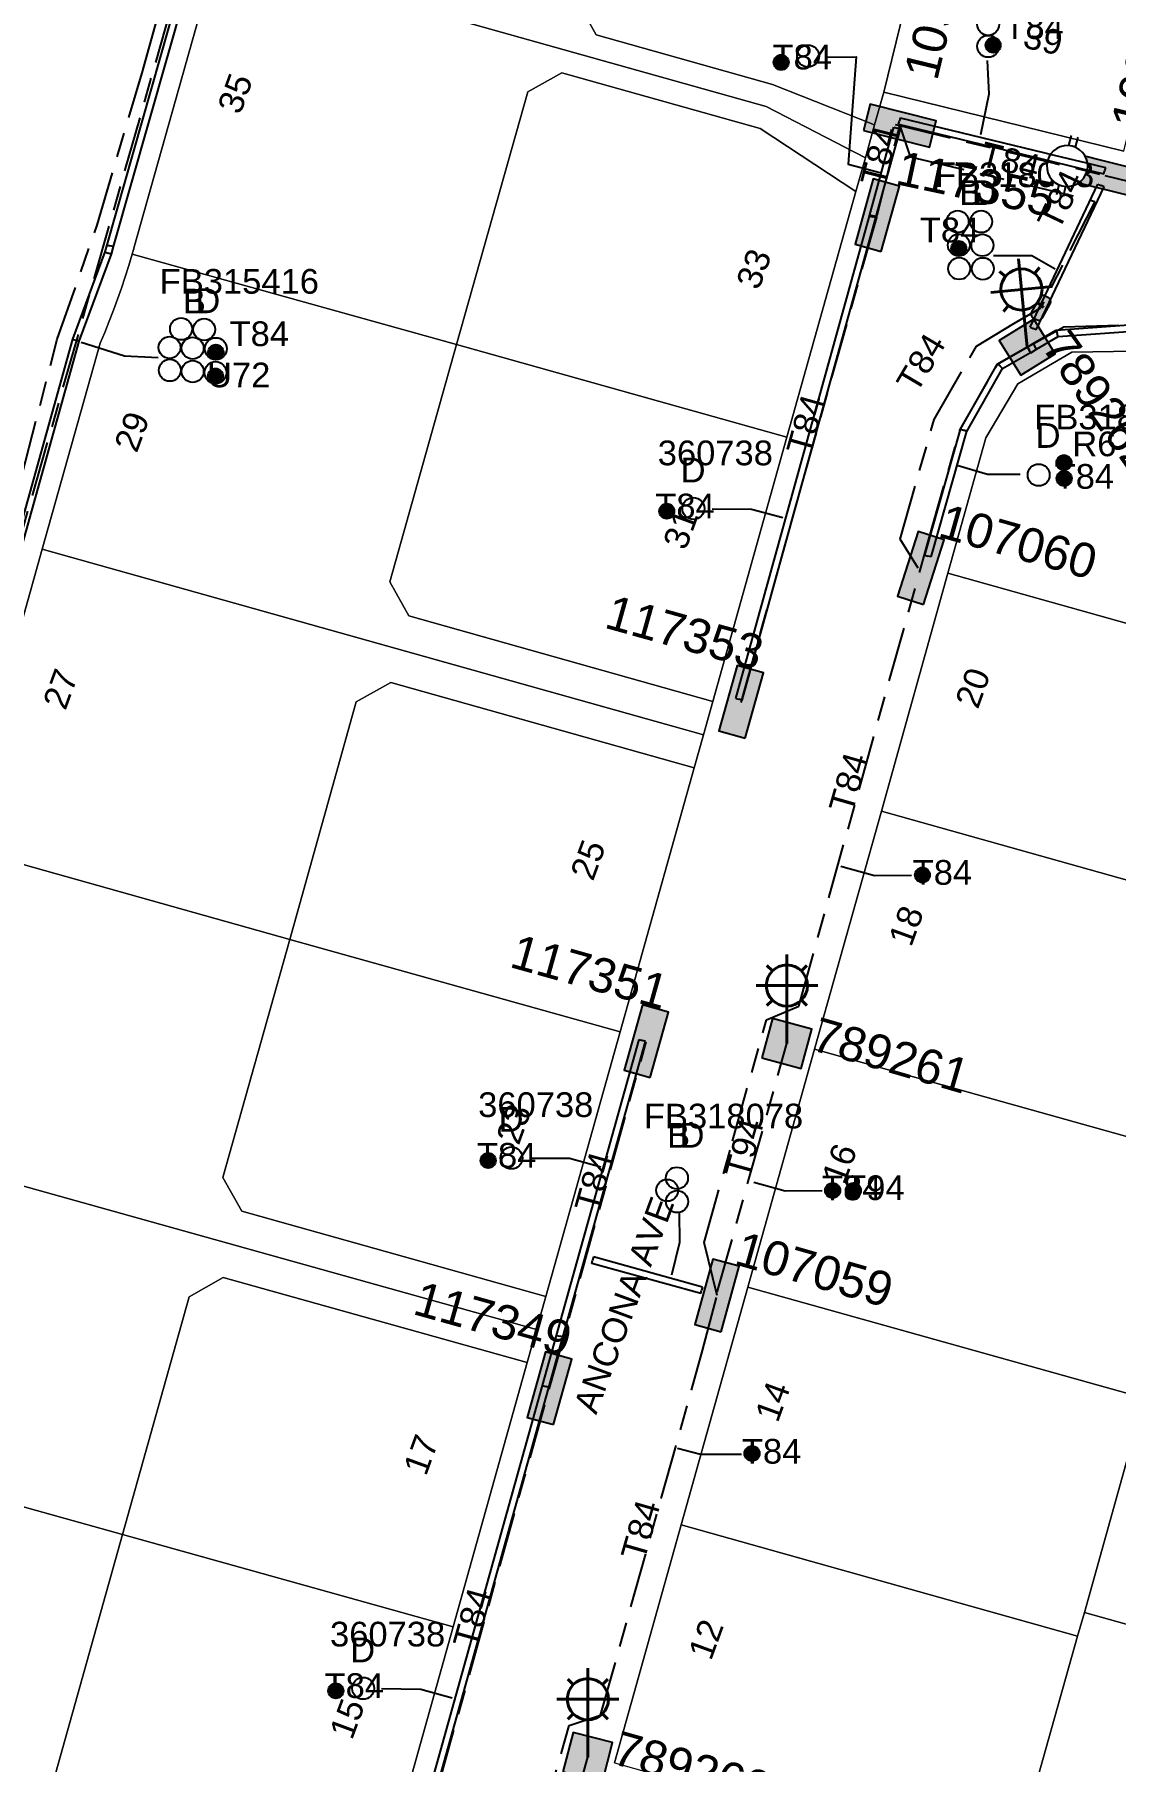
# Model space of a CAD drawing. Header units: metres. Extents: x 289087 to 291245, y 6227587 to 6229773.
# Drawn here: x 290693.1 to 290771.9, y 6228404.5 to 6228530.3 of the extents above; entities that cross this region are included whole.
import ezdxf
from ezdxf.enums import TextEntityAlignment as Align

# ---------------------------------------------------------------- set-up
doc = ezdxf.new("R2010")
doc.units = ezdxf.units.M
doc.linetypes.add('Cable Exist UG', pattern=[8.2, 4, -1.2, 1.8, -1.2])
for name, color, linetype in [('_User Ducts Config', 7, 'Continuous'), ('Duct_SP_EXT', 7, 'Continuous'), ('Equip_LV_EXT', 7, 'Continuous'), ('Equip_SP_SL_EXT', 7, 'Continuous'), ('Mains_HV_EXT', 7, 'Continuous'), ('Mains_LV_EXT', 7, 'Continuous'), ('Mains_LV_SL_EXT', 7, 'Continuous'), ('SupportsUG_SP_LV_EXT', 7, 'Continuous'), ('SupportsUG_SP_LV_SL_EXT', 7, 'Continuous')]:
    doc.layers.add(name, color=color, linetype=linetype)
doc.layers.add('Cadastre Land Parcels_SP_EXT', color=9, linetype='Continuous', lineweight=5)
doc.layers.add('Cadastre Roads_SP_EXT', color=9, linetype='Continuous', lineweight=5)
doc.styles.add('COLUMN_LABEL', font='arial.ttf')
doc.styles.add('iecARIAL', font='arial.ttf', dxfattribs={"height": 2})
doc.styles.add('POLE_LABEL', font='arial.ttf')
doc.styles.get("Standard").update_dxf_attribs({"font": 'arial.ttf'})

# ---------------------------------------------------------------- blocks, each defined once
blk = doc.blocks.new('COLUMN_EXT')
blk.add_hatch(color=256).paths.add_polyline_path([(-1.49, 1.48), (-1.49, -1.49), (1.48, -1.49), (1.48, 1.48)])
blk.add_lwpolyline([(-1.49, -1.49), (1.48, -1.49), (1.48, 1.48), (-1.49, 1.48)], close=True)
for tag, height, style, flags, p in [('ASSET_NUM', 2.5, 'COLUMN_LABEL', 8, (2, 2)), ('STRUCTURE_PLANT_NUMBER', 0.2, 'POLE_LABEL', 9, (1.81, 0.03)), ('STREET_CODE', 0.2, 'COLUMN_LABEL', 9, (1.81, -0.2))]:
    blk.add_attdef(tag, text='', height=height, dxfattribs=dict(style=style, flags=flags)).set_placement(p, align=Align.MIDDLE_LEFT)
at = {"flags": 9}
for tag, p in [('COLUMN_TYPE', (1.81, -0.4)), ('OWNED_BY', (1.81, -0.6)), ('STATE', (1.81, -0.8)), ('USAGE', (1.81, -1)), ('LEGEND', (1.81, -1.2)), ('STREETNAME', (1.81, -1.6)), ('SUBURB', (1.81, -1.8)), ('LOCATION', (1.81, -1.4)), ('NOTES', (1.81, -2))]:
    blk.add_attdef(tag, text='', height=0.2, dxfattribs=at).set_placement(p, align=Align.MIDDLE_LEFT)
at = {"flags": 1}
blk.add_attdef('Z', (1.81, -2.35), '', height=0.2, dxfattribs=at)
blk = doc.blocks.new('PILLAR_EXT')
blk.add_hatch(color=256).paths.add_polyline_path([(-2.475, 0.99), (-2.475, -0.99), (2.475, -0.99), (2.475, 0.99)])
blk.add_lwpolyline([(-2.475, -0.99), (2.475, -0.99), (2.475, 0.99), (-2.475, 0.99)], close=True)
at = {"style": 'iecARIAL', "flags": 8}
blk.add_attdef('ASSET_NUM', (1.5, 3.5), '', height=2.5, dxfattribs=at)
for tag, p, flags in [('OWNED_BY', (0, -0.2), 9), ('STATE', (0, -0.4), 9), ('SUPPORT_TYPE', (0, -0.6), 9), ('USAGE', (0, -0.8), 9), ('LEGEND', (0, -1), 9), ('LOCATION', (0, -1.2), 9), ('NOTES', (0, -1.4), 9), ('STREETNAME', (0, -1.8), 9), ('SUBURB', (0, -2), 1), ('PARENT', (0, -1.6), 9)]:
    blk.add_attdef(tag, p, '', height=0.2, dxfattribs=dict(flags=flags))
blk = doc.blocks.new('DUCT_EXT')
blk.add_circle((0, 0.8), 0.8)
at = {"flags": 1}
blk.add_attdef('Z', (0, 0), '', height=0.2, dxfattribs=at)
at = {"flags": 9}
for tag, p in [('DUCT_CODE', (0, 0)), ('XSECT_TYPE', (0, -0.2)), ('STATE', (0, -0.6)), ('FB_REFERENCE', (0, -0.4)), ('NOTES', (0, -0.8))]:
    blk.add_attdef(tag, text='', height=0.2, dxfattribs=at).set_placement(p, align=Align.MIDDLE_LEFT)
blk = doc.blocks.new('SL_LANTERN_EXT')
at = {"lineweight": 40}
for p, q in [((0, 1.97), (0, 6.47)), ((-1.46, 5.68), (-1.06, 5.28)), ((1.46, 5.68), (1.06, 5.28)), ((-2.25, 4.22), (2.25, 4.22)), ((-1.46, 2.76), (-1.06, 3.16)), ((0, 0), (0, 2.72)), ((1.46, 2.76), (1.06, 3.16))]:
    blk.add_line(p, q, dxfattribs=at)
blk.add_circle((0, 4.22), 1.5, dxfattribs=at)
at = {"style": 'iecARIAL', "flags": 9}
blk.add_attdef('ASSET_NUM', (1.5, 1.5), '', height=2.5, dxfattribs=at)
for tag, p, height, flags in [('CONSTRUCTED_VOLTAGE', (0.98, -0.65), 0.2, 9), ('CONTROL_TYPE', (0.98, -0.85), 0.2, 9), ('LANTERN_PURPOSE', (0.98, -1.05), 0.2, 9), ('LANTERN_TYPE', (0.98, -1.25), 0.2, 9), ('NO_PHASES', (0.98, -1.45), 0.2, 9), ('LNUMBER', (2.18, -3.25), 2.5, 8), ('OPERATING_VOLTAGE', (0.98, -1.65), 0.2, 9), ('ORIENTATION', (0.98, -1.85), 0.2, 9), ('OWNED_BY', (0.98, -2.05), 0.2, 9), ('STATE', (0.98, -2.25), 0.2, 9), ('USAGE', (0.98, -2.45), 0.2, 9), ('CEXIST', (0.98, -2.65), 0.2, 9), ('CNEW', (0.98, -2.85), 0.2, 9), ('CNUMBER', (0.98, -3.05), 0.2, 9), ('CREMOVE', (0.98, -3.25), 0.2, 9), ('CREPLACE', (0.98, -3.45), 0.2, 9), ('LKINGHEIGHT', (0.98, -3.65), 0.2, 9), ('LBRACKET', (0.98, -3.85), 0.2, 9), ('LBRACKETVOCAB', (0.98, -4.05), 0.2, 9), ('LCATEGORY', (0.98, -4.25), 0.2, 9), ('LCHARGE1', (0.98, -4.45), 0.2, 9), ('LCHARGE1PERCENT', (0.98, -4.65), 0.2, 9), ('LCHARGE2', (0.98, -4.85), 0.2, 9), ('LCHARGE2PERCENT', (0.98, -5.05), 0.2, 9), ('LCHARGE3', (0.98, -5.25), 0.2, 9), ('LCHARGE3PERCENT', (0.98, -5.45), 0.2, 9), ('LEXIST', (0.98, -5.65), 0.2, 9), ('LLAMP', (0.98, -5.85), 0.2, 9), ('LLAMPVOCAB', (0.98, -6.05), 0.2, 9), ('LMAST', (0.98, -6.25), 0.2, 9), ('LMASTVOCAB', (0.98, -6.45), 0.2, 9), ('LNEW', (0.98, -6.65), 0.2, 9), ('LANTNUMBER', (0.98, -6.85), 0.2, 9), ('LOUTREACH', (0.98, -7.25), 0.2, 9), ('LOUTREACHVOCAB', (0.98, -7.45), 0.2, 9), ('LRATECODE', (0.98, -7.65), 0.2, 9), ('LREMOVE', (0.98, -7.85), 0.2, 9), ('LREPLACE', (0.98, -8.05), 0.2, 9), ('LTYPE', (0.98, -8.25), 0.2, 9), ('LTYPEVOCAB', (0.98, -8.45), 0.2, 9), ('LEGEND', (0.98, -8.65), 0.2, 9), ('LOCATION', (0.98, -8.85), 0.2, 9), ('STREETNAME', (0.98, -9.25), 0.2, 9), ('SUBURB', (0.98, -9.45), 0.2, 1), ('NOTES', (0.98, -9.05), 0.2, 9)]:
    blk.add_attdef(tag, p, '', height=height, dxfattribs=dict(flags=flags))
blk = doc.blocks.new('LV_STJ_EXT')
h = blk.add_hatch(color=256)
edge = h.paths.add_edge_path()
edge.add_ellipse((-0.59, 0.13), major_axis=(0.226, 0.226), ratio=1, start_angle=45, end_angle=135)
edge.add_line((-0.91, 0.13), (-0.91, -0.13))
edge.add_ellipse((-0.59, -0.13), major_axis=(0.226, 0.226), ratio=1, start_angle=135, end_angle=225)
edge.add_line((-0.59, -0.45), (0.59, -0.45))
edge.add_ellipse((0.59, -0.13), major_axis=(-0.226, 0.226), ratio=1, start_angle=135, end_angle=225)
edge.add_line((0.91, -0.13), (0.91, 0.13))
edge.add_ellipse((0.59, 0.13), major_axis=(-0.226, 0.226), ratio=1, start_angle=225, end_angle=315)
edge.add_line((0.59, 0.45), (-0.59, 0.45))
blk.add_lwpolyline([(-0.91, 0.13), (-0.91, -0.13, 0.414214), (-0.59, -0.45), (0.59, -0.45, 0.414214), (0.91, -0.13), (0.91, 0.13, 0.414214), (0.59, 0.45), (-0.59, 0.45, 0.414214)], format="xyb", close=True)
at = {"flags": 1}
blk.add_attdef('Z', (0, 0), '', height=0.2, dxfattribs=at)
at = {"flags": 9}
for tag, p in [('ORIENTATION', (0, 0)), ('USAGE', (0, -0.2)), ('LEGEND', (0, -0.4)), ('NOTES', (0, -0.6))]:
    blk.add_attdef(tag, text='', height=0.2, dxfattribs=at).set_placement(p, align=Align.MIDDLE_LEFT)
blk = doc.blocks.new('LV_UG_LINKS_OPEN_EXT')
for p, q in [((-0.25, 1.47), (-0.25, 2.22)), ((0.25, 1.47), (0.25, 2.22)), ((-0.25, -1.47), (-0.25, -2.22)), ((0.25, -1.47), (0.25, -2.22))]:
    blk.add_line(p, q)
at = {"flags": 9}
for tag, p in [('ACTUAL_STATUS', (0, 0)), ('CONSTRUCTED_VOLTAGE', (0, -0.2)), ('OPERATING_VOLTAGE', (0, -0.6)), ('ORIENTATION', (0, -0.8)), ('STATE', (0, -1)), ('SWITCH_TYPE', (0, -1.2)), ('NO_PHASES', (0, -0.4)), ('USAGE', (0, -1.4)), ('NOTES', (0, -1.6))]:
    blk.add_attdef(tag, text='', height=0.2, dxfattribs=at).set_placement(p, align=Align.MIDDLE_LEFT)
at = {"flags": 1}
blk.add_attdef('Z', (0, 0), '', height=0.2, dxfattribs=at)
blk.add_wipeout([(-0.25, 1.47), (-0.43, 1.43), (-0.61, 1.36), (-0.77, 1.28), (-0.93, 1.17), (-1.07, 1.05), (-1.19, 0.9), (-1.29, 0.75), (-1.38, 0.58), (-1.44, 0.4), (-1.48, 0.22), (-1.49, 0.03), (-1.49, -0.16), (-1.45, -0.34), (-1.4, -0.52), (-1.32, -0.69), (-1.23, -0.85), (-1.11, -1), (-0.98, -1.13), (-0.83, -1.24), (-0.66, -1.34), (-0.49, -1.41), (-0.31, -1.46), (-0.13, -1.49), (0.06, -1.49), (0.25, -1.47), (0.43, -1.43), (0.61, -1.36), (0.77, -1.28), (0.93, -1.17), (1.07, -1.05), (1.19, -0.9), (1.29, -0.75), (1.38, -0.58), (1.44, -0.4), (1.48, -0.22), (1.49, -0.03), (1.49, 0.16), (1.45, 0.34), (1.4, 0.52), (1.32, 0.69), (1.23, 0.85), (1.11, 1), (0.98, 1.13), (0.83, 1.24), (0.66, 1.34), (0.49, 1.41), (0.31, 1.46), (0.13, 1.49), (-0.06, 1.49)])
blk.add_lwpolyline([(0, -1.49, 1), (0, 1.49, 1)], format="xyb", close=True)
blk = doc.blocks.new('CABLE_LARGE_EXT')
h = blk.add_hatch(color=256)
edge = h.paths.add_edge_path()
edge.add_arc((0, 0.55), 0.55, 0, 360)
blk.add_circle((0, 0.55), 0.55)
at = {"flags": 1}
blk.add_attdef('Z', (0, 0), '', height=0.2, dxfattribs=at)
at = {"flags": 9}
for tag, p in [('COND_CODE', (0, 0)), ('STATE', (0, -0.4)), ('XSECT_SIZE', (0, -0.6)), ('FB_REFERENCE', (0, -0.2)), ('NOTES', (0, -0.8))]:
    blk.add_attdef(tag, text='', height=0.2, dxfattribs=at).set_placement(p, align=Align.MIDDLE_LEFT)

msp = doc.modelspace()

# ---------------------------------------------------------------- linework, layer by layer
at = {"layer": '_User Ducts Config'}
for points in [[(290750.85, 6228528.63), (290752.97, 6228528.67), (290752.4, 6228520.85), (290754.69, 6228520.25)], [(290762.51, 6228528.39), (290762.64, 6228525.94), (290762.03, 6228522.99)], [(290762.99, 6228514.2), (290765.77, 6228514.2), (290767.46, 6228513.23)], [(290702.12, 6228506.73), (290699.67, 6228506.85), (290696.53, 6228507.85)], [(290764.93, 6228498.24), (290762.55, 6228498.24), (290760.41, 6228498.88)], [(290742.48, 6228495.74), (290745.36, 6228495.72), (290747.64, 6228495.1)], [(290757.01, 6228469.02), (290754.3, 6228469), (290752.04, 6228469.63), (290751.85, 6228469.68)], [(290729.22, 6228448.43), (290732.1, 6228448.43), (290734.37, 6228447.81)], [(290750.49, 6228446.06), (290747.8, 6228446.02), (290745.51, 6228446.67)], [(290740.09, 6228444.48), (290740.1, 6228442.28), (290739.52, 6228439.91)], [(290744.63, 6228426.84), (290741.64, 6228426.84), (290739.96, 6228427.28)], [(290718.4, 6228409.79), (290721.27, 6228409.75), (290723.55, 6228409.11)]]:
    msp.add_lwpolyline(points, dxfattribs=at)
at = {"layer": 'Cadastre Land Parcels_SP_EXT', "linetype": 'Continuous'}
for points in [[(290754.99, 6228526.08), (290760.95, 6228550.4), (290737.48, 6228556.16), (290731.5, 6228534.8), (290734.04, 6228530.26), (290746.88, 6228526.66), (290754.32, 6228523.71), (290754.99, 6228526.08)], [(290778.43, 6228546.1), (290760.95, 6228550.4), (290754.99, 6228526.08), (290772.47, 6228521.79), (290778.43, 6228546.1)], [(290706.42, 6228536.29), (290700.37, 6228514.72), (290700.35, 6228514.67), (290700.33, 6228514.61), (290700.32, 6228514.57), (290700.3, 6228514.51), (290700.29, 6228514.46), (290700.27, 6228514.4), (290700.25, 6228514.35), (290700.24, 6228514.29), (290723.86, 6228507.71), (290729.06, 6228526.11), (290731.53, 6228527.5), (290745.98, 6228523.45), (290752.95, 6228518.85), (290753.65, 6228521.31), (290746.43, 6228525.05), (290706.42, 6228536.29)], [(290752.95, 6228518.85), (290745.98, 6228523.45), (290731.53, 6228527.5), (290729.06, 6228526.11), (290723.86, 6228507.71), (290747.93, 6228500.95), (290752.95, 6228518.85)], [(290742.53, 6228481.69), (290720.39, 6228487.94), (290719, 6228490.41), (290723.86, 6228507.71), (290700.24, 6228514.29), (290700, 6228513.46), (290699.73, 6228512.64), (290699.47, 6228511.82), (290699.17, 6228511.01), (290698.88, 6228510.2), (290698.56, 6228509.4), (290698.24, 6228508.59), (290697.9, 6228507.8), (290693.69, 6228492.8), (290741.85, 6228479.28), (290742.53, 6228481.69)], [(290747.93, 6228500.95), (290723.86, 6228507.71), (290719, 6228490.41), (290720.39, 6228487.94), (290742.53, 6228481.69), (290747.93, 6228500.95)], [(290789.84, 6228487.55), (290793.93, 6228502.14), (290773.25, 6228507.22), (290768.68, 6228507.15), (290764.74, 6228504.85), (290762.43, 6228500.9), (290759.66, 6228491.04), (290788.55, 6228482.94), (290789.84, 6228487.55)], [(290693.69, 6228492.8), (290687.61, 6228471.14), (290711.71, 6228464.37), (290716.55, 6228481.67), (290719.07, 6228483.08), (290741.18, 6228476.88), (290741.85, 6228479.28), (290693.69, 6228492.8)], [(290785.8, 6228473.11), (290788.55, 6228482.94), (290759.66, 6228491.04), (290754.81, 6228473.7), (290783.69, 6228465.61), (290785.8, 6228473.11)], [(290741.18, 6228476.88), (290719.07, 6228483.08), (290716.55, 6228481.67), (290711.71, 6228464.37), (290735.78, 6228457.63), (290741.18, 6228476.88)], [(290781.75, 6228458.67), (290783.69, 6228465.61), (290754.81, 6228473.7), (290749.94, 6228456.38), (290778.84, 6228448.28), (290781.75, 6228458.67)], [(290730.37, 6228438.36), (290708.22, 6228444.57), (290706.83, 6228447.03), (290711.71, 6228464.37), (290687.61, 6228471.14), (290686.33, 6228466.59), (290681.54, 6228449.41), (290729.7, 6228435.96), (290730.37, 6228438.36)], [(290735.78, 6228457.63), (290711.71, 6228464.37), (290706.83, 6228447.03), (290708.22, 6228444.57), (290730.37, 6228438.36), (290735.78, 6228457.63)], [(290777.7, 6228444.22), (290778.84, 6228448.28), (290749.94, 6228456.38), (290745.09, 6228439.04), (290773.97, 6228430.94), (290777.7, 6228444.22)], [(290681.54, 6228449.41), (290675.5, 6228427.72), (290699.54, 6228421.01), (290704.4, 6228438.34), (290706.87, 6228439.73), (290729.02, 6228433.55), (290729.7, 6228435.96), (290681.54, 6228449.41)], [(290729.02, 6228433.55), (290706.87, 6228439.73), (290704.4, 6228438.34), (290699.54, 6228421.01), (290723.62, 6228414.3), (290729.02, 6228433.55)], [(290769.6, 6228415.33), (290773.65, 6228429.78), (290773.97, 6228430.94), (290745.09, 6228439.04), (290740.23, 6228421.71), (290769.11, 6228413.62), (290769.6, 6228415.33)], [(290802.53, 6228421.68), (290773.65, 6228429.78), (290769.6, 6228415.33), (290798.49, 6228407.24), (290802.53, 6228421.68)], [(290718.22, 6228395.04), (290696.06, 6228401.22), (290694.67, 6228403.69), (290699.54, 6228421.01), (290675.5, 6228427.72), (290669.45, 6228406.05), (290717.54, 6228392.63), (290718.22, 6228395.04)], [(290723.62, 6228414.3), (290699.54, 6228421.01), (290694.67, 6228403.69), (290696.06, 6228401.22), (290718.22, 6228395.04), (290723.62, 6228414.3)], [(290765.54, 6228400.9), (290769.11, 6228413.62), (290740.23, 6228421.71), (290735.37, 6228404.38), (290764.26, 6228396.28), (290765.54, 6228400.9)], [(290798.49, 6228407.24), (290769.6, 6228415.33), (290769.11, 6228413.62), (290765.54, 6228400.9), (290794.44, 6228392.8), (290798.49, 6228407.24)]]:
    msp.add_lwpolyline(points, close=True, dxfattribs=at)
msp.add_lwpolyline([(290706.42, 6228536.29), (290746.43, 6228525.05), (290753.65, 6228521.31), (290754.32, 6228523.71), (290754.32, 6228523.71), (290746.88, 6228526.66), (290734.04, 6228530.26), (290731.5, 6228534.8)], dxfattribs=at)
at = {"layer": 'Cadastre Roads_SP_EXT', "linetype": 'Continuous'}
for points in [[(290687.61, 6228471.14), (290693.69, 6228492.8), (290697.9, 6228507.8), (290698.24, 6228508.59), (290698.56, 6228509.4), (290698.88, 6228510.2), (290699.17, 6228511.01), (290699.47, 6228511.82), (290699.73, 6228512.64), (290700, 6228513.46), (290700.24, 6228514.29), (290700.25, 6228514.35), (290700.27, 6228514.4), (290700.29, 6228514.46), (290700.3, 6228514.51), (290700.32, 6228514.57), (290700.33, 6228514.61), (290700.35, 6228514.67), (290700.37, 6228514.72), (290706.42, 6228536.29)], [(290772.47, 6228521.79), (290754.99, 6228526.08), (290754.32, 6228523.71), (290753.65, 6228521.31), (290752.95, 6228518.85), (290747.93, 6228500.95), (290742.53, 6228481.69), (290741.85, 6228479.28), (290741.18, 6228476.88), (290735.78, 6228457.63), (290730.37, 6228438.36), (290729.7, 6228435.96), (290729.02, 6228433.55), (290723.62, 6228414.3), (290718.22, 6228395.04)], [(290735.37, 6228404.38), (290740.23, 6228421.71), (290745.09, 6228439.04), (290749.94, 6228456.38), (290754.81, 6228473.7), (290759.66, 6228491.04), (290762.43, 6228500.9), (290764.74, 6228504.85), (290768.68, 6228507.15), (290773.25, 6228507.22)]]:
    msp.add_lwpolyline(points, dxfattribs=at)
at = {"layer": 'Duct_SP_EXT'}
for p, q in [((290704.37, 6228536.01), (290698.39, 6228514.97)), ((290704.83, 6228535.88), (290698.85, 6228514.84)), ((290756.18, 6228524.22), (290756.13, 6228523.99)), ((290753.94, 6228517.08), (290755.73, 6228523.53)), ((290754.4, 6228516.95), (290756.2, 6228523.41)), ((290755.73, 6228523.53), (290755.96, 6228523.47)), ((290756.2, 6228523.41), (290755.96, 6228523.47)), ((290756.07, 6228523.75), (290756.13, 6228523.99)), ((290771.01, 6228520.14), (290771.07, 6228520.37)), ((290771.13, 6228520.6), (290771.07, 6228520.37)), ((290744.2, 6228481.93), (290753.97, 6228517.16)), ((290744.66, 6228481.8), (290754.43, 6228517.03)), ((290753.94, 6228517.08), (290754.17, 6228517.02)), ((290753.97, 6228517.16), (290754.2, 6228517.09)), ((290754.4, 6228516.95), (290754.17, 6228517.02)), ((290754.43, 6228517.03), (290754.2, 6228517.09)), ((290698.24, 6228514.45), (290695.9, 6228508.09)), ((290698.7, 6228514.3), (290696.36, 6228507.94)), ((290698.39, 6228514.97), (290698.24, 6228514.45)), ((290698.24, 6228514.45), (290698.47, 6228514.37)), ((290698.39, 6228514.97), (290698.62, 6228514.9)), ((290698.7, 6228514.3), (290698.47, 6228514.37)), ((290698.85, 6228514.84), (290698.62, 6228514.9)), ((290698.85, 6228514.84), (290698.7, 6228514.3)), ((290765.66, 6228508.97), (290765.88, 6228508.87)), ((290767.54, 6228508.75), (290772.84, 6228509.14)), ((290695.9, 6228508.09), (290684.36, 6228466.85)), ((290696.36, 6228507.94), (290684.82, 6228466.72)), ((290695.9, 6228508.09), (290696.13, 6228508.02)), ((290696.36, 6228507.94), (290696.13, 6228508.02)), ((290765.45, 6228507.52), (290765.87, 6228507.77)), ((290765.87, 6228507.77), (290767.54, 6228508.75)), ((290765.87, 6228507.77), (290766, 6228507.56)), ((290766.09, 6228508.77), (290765.88, 6228508.87)), ((290766.12, 6228507.36), (290767.69, 6228508.28)), ((290767.54, 6228508.75), (290767.62, 6228508.51)), ((290767.69, 6228508.28), (290767.62, 6228508.51)), ((290767.69, 6228508.28), (290772.8, 6228508.66)), ((290763.28, 6228506.31), (290765.43, 6228507.55)), ((290763.63, 6228505.96), (290765.67, 6228507.13)), ((290765.43, 6228507.55), (290765.55, 6228507.34)), ((290765.45, 6228507.52), (290765.57, 6228507.31)), ((290765.67, 6228507.13), (290765.55, 6228507.34)), ((290765.69, 6228507.11), (290765.57, 6228507.31)), ((290765.69, 6228507.11), (290766.12, 6228507.36)), ((290766.12, 6228507.36), (290766, 6228507.56)), ((290760.58, 6228501.55), (290763.28, 6228506.31)), ((290761.03, 6228501.37), (290763.63, 6228505.96)), ((290763.28, 6228506.31), (290763.46, 6228506.13)), ((290763.63, 6228505.96), (290763.46, 6228506.13)), ((290757.98, 6228492.37), (290760.57, 6228501.52)), ((290758.44, 6228492.24), (290761.04, 6228501.39)), ((290760.57, 6228501.52), (290760.58, 6228501.55)), ((290760.57, 6228501.52), (290760.8, 6228501.46)), ((290760.58, 6228501.55), (290760.8, 6228501.46)), ((290761.04, 6228501.39), (290760.8, 6228501.46)), ((290761.03, 6228501.37), (290760.8, 6228501.46)), ((290761.04, 6228501.39), (290761.03, 6228501.37)), ((290757.98, 6228492.37), (290758.21, 6228492.3)), ((290758.44, 6228492.24), (290758.21, 6228492.3)), ((290744.2, 6228481.93), (290744.43, 6228481.87)), ((290744.66, 6228481.8), (290744.43, 6228481.87)), ((290731.15, 6228435.52), (290737.16, 6228457.07)), ((290731.61, 6228435.39), (290737.63, 6228456.94)), ((290737.16, 6228457.07), (290737.4, 6228457)), ((290737.63, 6228456.94), (290737.4, 6228457)), ((290733.71, 6228440.77), (290733.78, 6228441.01)), ((290733.84, 6228441.24), (290733.78, 6228441.01)), ((290741.78, 6228439.04), (290733.84, 6228441.24)), ((290741.66, 6228438.58), (290733.71, 6228440.77)), ((290741.66, 6228438.58), (290741.72, 6228438.81)), ((290741.78, 6228439.04), (290741.72, 6228438.81)), ((290730.13, 6228431.86), (290731.15, 6228435.52)), ((290730.59, 6228431.73), (290731.61, 6228435.39)), ((290731.15, 6228435.52), (290731.38, 6228435.46)), ((290731.15, 6228435.52), (290731.38, 6228435.46)), ((290731.61, 6228435.39), (290731.38, 6228435.46)), ((290731.61, 6228435.39), (290731.38, 6228435.46)), ((290719.87, 6228395.13), (290730.13, 6228431.86)), ((290720.33, 6228395), (290730.59, 6228431.73)), ((290730.13, 6228431.86), (290730.36, 6228431.79)), ((290730.13, 6228431.86), (290730.36, 6228431.79)), ((290730.59, 6228431.73), (290730.36, 6228431.79)), ((290730.59, 6228431.73), (290730.36, 6228431.79))]:
    msp.add_line(p, q, dxfattribs=at)
at = {"layer": 'Mains_HV_EXT', "linetype": 'Cable Exist UG'}
msp.add_lwpolyline([(290704.69, 6228300.34), (290691.14, 6228303.23), (290683.8, 6228304.64), (290683.8, 6228304.64, -0.025068), (290669.05, 6228307.9), (290669.05, 6228307.9), (290655.46, 6228311.83), (290655.46, 6228311.83, -0.231803), (290645.19, 6228323.85), (290645.19, 6228323.85), (290644.56, 6228327.93), (290644.56, 6228327.93), (290661.58, 6228388.61), (290684.88, 6228472.69), (290691.72, 6228496.48), (290692.22, 6228498.24), (290692.22, 6228498.24), (290694.78, 6228508.09), (290697.68, 6228516.39), (290700.96, 6228527.49), (290727.85, 6228623.94)], format="xyb", dxfattribs=at)
at = {"layer": 'Mains_LV_EXT', "linetype": 'Cable Exist UG'}
msp.add_lwpolyline([(290699.96, 6228605.12), (290699.08, 6228602.03), (290699.08, 6228602.03), (290688.83, 6228565.07), (290690.28, 6228562.84), (290690.28, 6228562.84), (290685.5, 6228545.47), (290705.28, 6228539.99), (290705.28, 6228539.99), (290686.47, 6228473.97), (290685.98, 6228472.21), (290685.98, 6228472.21), (290652.05, 6228351.02), (290649.8, 6228350.49), (290643.38, 6228328.08), (290644.12, 6228324.07), (290644.12, 6228324.07, 0.268073), (290655.94, 6228310.96), (290655.94, 6228310.96), (290664.94, 6228307.66), (290669.36, 6228308.56)], format="xyb", dxfattribs=at)
for points in [[(290754.5, 6228517.11), (290756.15, 6228523.65)], [(290771.09, 6228520.03), (290796.47, 6228513.72), (290806.92, 6228511.25)], [(290744.59, 6228481.62), (290754.53, 6228517.18)], [(290757.48, 6228491.42), (290756.18, 6228493.53), (290756.18, 6228493.53), (290758.65, 6228502.25), (290761.74, 6228507.58), (290764.47, 6228509.24), (290766.43, 6228510.38)], [(290742.84, 6228438.43), (290741.9, 6228442.28), (290741.9, 6228442.28), (290743.97, 6228449.67), (290746.44, 6228458.51), (290748.79, 6228459.5), (290748.79, 6228459.5), (290757.68, 6228491.43)], [(290730.67, 6228431.78), (290737.68, 6228456.91)], [(290742.86, 6228438.66), (290747.93, 6228456.79)], [(290723.79, 6228370.14), (290722.65, 6228373.45), (290722.65, 6228373.45), (290732.06, 6228407.11), (290734.36, 6228407.85), (290734.36, 6228407.85), (290741.79, 6228434.42), (290742.84, 6228438.43)], [(290720.4, 6228395.01), (290730.68, 6228431.84)], [(290723.76, 6228370.03), (290733.43, 6228404.8)]]:
    msp.add_lwpolyline(points, dxfattribs=at)
at = {"layer": 'Mains_LV_SL_EXT', "linetype": 'Cable Exist UG'}
for points in [[(290765.44, 6228507.52), (290768.1, 6228509), (290768.1, 6228509), (290773.42, 6228509.15), (290794.52, 6228503.97)], [(290757.68, 6228491.43), (290758.27, 6228493.53), (290758.27, 6228493.53), (290760.54, 6228501.52), (290763.27, 6228506.27), (290765.44, 6228507.52)]]:
    msp.add_lwpolyline(points, dxfattribs=at)

# ---------------------------------------------------------------- block references
at = {"layer": '_User Ducts Config'}
for name, p in [('DUCT_EXT', (290762.59, 6228530.23)), ('DUCT_EXT', (290749.47, 6228527.92)), ('DUCT_EXT', (290762.59, 6228528.63)), ('CABLE_LARGE_EXT', (290762.95, 6228528.96)), ('CABLE_LARGE_EXT', (290747.51, 6228527.71)), ('DUCT_EXT', (290760.37, 6228515.86)), ('DUCT_EXT', (290762.08, 6228515.86)), ('DUCT_EXT', (290760.45, 6228514.15)), ('CABLE_LARGE_EXT', (290760.45, 6228514.15)), ('DUCT_EXT', (290762.17, 6228514.14)), ('DUCT_EXT', (290760.48, 6228512.44)), ('DUCT_EXT', (290762.2, 6228512.43)), ('DUCT_EXT', (290703.8, 6228508.04)), ('DUCT_EXT', (290705.48, 6228508)), ('DUCT_EXT', (290702.96, 6228506.69)), ('DUCT_EXT', (290704.64, 6228506.64)), ('DUCT_EXT', (290706.33, 6228506.6)), ('CABLE_LARGE_EXT', (290706.33, 6228506.6)), ('DUCT_EXT', (290702.98, 6228505.03)), ('DUCT_EXT', (290704.64, 6228504.94)), ('DUCT_EXT', (290706.31, 6228504.86)), ('CABLE_LARGE_EXT', (290706.31, 6228504.86)), ('DUCT_EXT', (290766.27, 6228497.4)), ('CABLE_LARGE_EXT', (290768.11, 6228498.55)), ('CABLE_LARGE_EXT', (290768.13, 6228497.4)), ('DUCT_EXT', (290741.12, 6228494.96)), ('CABLE_LARGE_EXT', (290739.18, 6228495.01)), ('CABLE_LARGE_EXT', (290757.8, 6228468.51)), ('CABLE_LARGE_EXT', (290726.17, 6228447.71)), ('DUCT_EXT', (290727.87, 6228447.65)), ('CABLE_LARGE_EXT', (290751.26, 6228445.53)), ('CABLE_LARGE_EXT', (290752.77, 6228445.53)), ('CABLE_LARGE_EXT', (290745.39, 6228426.37)), ('CABLE_LARGE_EXT', (290715.07, 6228409.08)), ('DUCT_EXT', (290717.06, 6228409.01))]:
    msp.add_blockref(name, p, dxfattribs=at)
at = {"layer": '_User Ducts Config', "rotation": 270.0486746417867}
for p in [(290739.12, 6228446.98), (290738.41, 6228446.09), (290739.13, 6228445.27)]:
    msp.add_blockref('DUCT_EXT', p, dxfattribs=at)
at = {"layer": 'Equip_LV_EXT', "rotation": 61.28946440761857}
msp.add_blockref('LV_STJ_EXT', (290766.43, 6228510.38), dxfattribs=at)
at = {"layer": 'Equip_SP_SL_EXT', "rotation": 5.749542956798219}
msp.add_blockref('SL_LANTERN_EXT', (290765.44, 6228507.52), dxfattribs=at)
at = {"layer": 'Equip_SP_SL_EXT'}
for p in [(290747.93, 6228456.79), (290733.43, 6228404.8)]:
    msp.add_blockref('SL_LANTERN_EXT', p, dxfattribs=at)
at = {"layer": 'SupportsUG_SP_LV_EXT'}
ref = msp.add_blockref('PILLAR_EXT', (290756.15, 6228523.65), dxfattribs=dict(at, rotation=345.7943927287541))
ref.add_attrib('ASSET_NUM', '109044', dxfattribs={"layer": '0', "height": 2.5, "rotation": 76.384, "style": 'iecARIAL'}).set_placement((290757.65, 6228527.15), align=Align.MIDDLE_LEFT)
ref = msp.add_blockref('PILLAR_EXT', (290771.22, 6228520), dxfattribs=dict(at, rotation=345.9207496543625))
ref.add_attrib('ASSET_NUM', '109045', dxfattribs={"layer": '0', "height": 2.5, "rotation": 76.2928, "style": 'iecARIAL'}).set_placement((290772.72, 6228523.5), align=Align.MIDDLE_LEFT)
ref = msp.add_blockref('PILLAR_EXT', (290754.51, 6228517.13), dxfattribs=dict(at, rotation=74.39235478907325))
ref.add_attrib('ASSET_NUM', '117355', dxfattribs={"layer": '0', "height": 2.5, "rotation": 347.9719, "style": 'iecARIAL'}).set_placement((290756.01, 6228520.63), align=Align.MIDDLE_LEFT)
ref = msp.add_blockref('PILLAR_EXT', (290757.68, 6228491.43), dxfattribs=dict(at, rotation=72.24788901626034))
ref.add_attrib('ASSET_NUM', '107060', dxfattribs={"layer": '0', "height": 2.5, "rotation": 344.2307, "style": 'iecARIAL'}).set_placement((290759.18, 6228494.93), align=Align.MIDDLE_LEFT)
ref = msp.add_blockref('PILLAR_EXT', (290744.6, 6228481.67), dxfattribs=dict(at, rotation=74.39235478907325))
ref.add_attrib('ASSET_NUM', '117353', dxfattribs={"layer": '0', "height": 2.5, "rotation": 344.3924, "style": 'iecARIAL'}).set_placement((290746.1, 6228485.17), align=Align.MIDDLE_RIGHT)
ref = msp.add_blockref('PILLAR_EXT', (290737.69, 6228456.95), dxfattribs=dict(at, rotation=74.39235475695267))
ref.add_attrib('ASSET_NUM', '117351', dxfattribs={"layer": '0', "height": 2.5, "rotation": 344.3924, "style": 'iecARIAL'}).set_placement((290739.19, 6228460.45), align=Align.MIDDLE_RIGHT)
ref = msp.add_blockref('PILLAR_EXT', (290742.84, 6228438.43), dxfattribs=dict(at, rotation=74.60310661021285))
ref.add_attrib('ASSET_NUM', '107059', dxfattribs={"layer": '0', "height": 2.5, "rotation": 344.0392, "style": 'iecARIAL'}).set_placement((290744.34, 6228441.93), align=Align.MIDDLE_LEFT)
ref = msp.add_blockref('PILLAR_EXT', (290730.64, 6228431.67), dxfattribs=dict(at, rotation=74.39235475695267))
ref.add_attrib('ASSET_NUM', '117349', dxfattribs={"layer": '0', "height": 2.5, "rotation": 344.3924, "style": 'iecARIAL'}).set_placement((290732.14, 6228435.17), align=Align.MIDDLE_RIGHT)
at = {"layer": 'SupportsUG_SP_LV_SL_EXT'}
ref = msp.add_blockref('COLUMN_EXT', (290765.44, 6228507.52), dxfattribs=dict(at, rotation=31.78372766843682))
ref.add_attrib('ASSET_NUM', '789262', dxfattribs={"layer": '0', "height": 2.5, "rotation": 305.217, "style": 'COLUMN_LABEL'}).set_placement((290767.44, 6228508.27), align=Align.MIDDLE_LEFT)
ref = msp.add_blockref('COLUMN_EXT', (290747.93, 6228456.79), dxfattribs=dict(at, rotation=344.9960220968657))
ref.add_attrib('ASSET_NUM', '789261', dxfattribs={"layer": '0', "height": 2.5, "rotation": 343.8952, "style": 'COLUMN_LABEL'}).set_placement((290749.93, 6228457.54), align=Align.MIDDLE_LEFT)
ref = msp.add_blockref('COLUMN_EXT', (290733.43, 6228404.8), dxfattribs=dict(at, rotation=345.7527524924383))
ref.add_attrib('ASSET_NUM', '789260', dxfattribs={"layer": '0', "height": 2.5, "rotation": 344.2383, "style": 'COLUMN_LABEL'}).set_placement((290735.43, 6228405.55), align=Align.MIDDLE_LEFT)

# ---------------------------------------------------------------- texts
at = {"layer": '_User Ducts Config'}
for s, p in [('T84', (290763.77, 6228529.96)), ('T84', (290746.88, 6228527.75)), ('FB318078', (290758.71, 6228519.17)), ('B', (290760.49, 6228517.87)), ('D', (290761.39, 6228517.87)), ('T84', (290757.61, 6228515.15)), ('FB315416', (290702.24, 6228511.41)), ('B', (290703.93, 6228509.97)), ('D', (290704.84, 6228509.99)), ('T84', (290707.33, 6228507.59)), ('U72', (290705.69, 6228504.59)), ('FB318077', (290765.95, 6228501.52)), ('D', (290766.05, 6228500.18)), ('R6', (290768.72, 6228499.57)), ('360738', (290738.52, 6228498.91)), ('D', (290740.19, 6228497.66)), ('T84', (290767.43, 6228497.2)), ('T84', (290738.34, 6228495.04)), ('T84', (290757.09, 6228468.35)), ('360738', (290725.44, 6228451.43)), ('FB318078', (290737.51, 6228450.6)), ('D', (290726.93, 6228450.36)), ('B', (290739.2, 6228449.2)), ('D', (290740.11, 6228449.2)), ('T84', (290725.35, 6228447.74)), ('T84', (290750.48, 6228445.37)), ('T94', (290752.17, 6228445.38)), ('T84', (290744.65, 6228426.18)), ('360738', (290714.65, 6228412.86)), ('D', (290716.12, 6228411.71)), ('T84', (290714.25, 6228409.11))]:
    msp.add_text(s, height=1.8, dxfattribs=at).set_placement(p)
at = {"layer": 'Cadastre Land Parcels_SP_EXT'}
for s, rotation, p in [('39', 347.5271, (290765.04, 6228529.36)), ('35', 69.9285, (290708.1, 6228524.38)), ('33', 69.5341, (290745.87, 6228511.6)), ('29', 69.7122, (290700.57, 6228499.74)), ('31', 69.8637, (290740.55, 6228492.64)), ('27', 70.0169, (290695.38, 6228480.99)), ('20', 70.1046, (290761.84, 6228481.08)), ('25', 69.7751, (290733.8, 6228468.55)), ('18', 70.1046, (290756.98, 6228463.75)), ('23', 70.1046, (290728.4, 6228449.31)), ('16', 70.0169, (290752.12, 6228446.42)), ('14', 70.1046, (290747.26, 6228429.09)), ('17', 70.0169, (290721.64, 6228425.21)), ('12', 69.9285, (290742.4, 6228411.76)), ('15', 69.6858, (290716.25, 6228405.98))]:
    msp.add_text(s, height=1.8, rotation=rotation, dxfattribs=at).set_placement(p)
at = {"layer": 'Cadastre Roads_SP_EXT'}
msp.add_text('ANCONA AVE', height=1.8, rotation=69.7122, dxfattribs=at).set_placement((290734.04, 6228429.69))
at = {"layer": 'Mains_LV_EXT'}
for s, rotation, p in [('T84', 75.8273, (290755.01, 6228519.13)), ('T84', 59.4208, (290757.37, 6228504.06)), ('T84', 74.3924, (290749.6, 6228499.55)), ('T84', 74.0546, (290752.69, 6228473.47)), ('T94', 74.3791, (290745.1, 6228446.83)), ('T84', 74.3924, (290734.17, 6228444.38)), ('T84', 74.1233, (290737.54, 6228419.02)), ('T84', 74.3924, (290725.31, 6228412.62))]:
    msp.add_text(s, height=1.8, rotation=rotation, dxfattribs=at).set_placement(p)

# ---------------------------------------------------------------- next in the draw order: block references
at = {"layer": 'Equip_LV_EXT', "rotation": 345.7943932787829}
msp.add_blockref('LV_UG_LINKS_OPEN_EXT', (290768.35, 6228520.71), dxfattribs=at)

# ---------------------------------------------------------------- next in the draw order: linework, layer by layer
at = {"layer": 'Duct_SP_EXT'}
for p, q in [((290756.18, 6228524.22), (290771.13, 6228520.6)), ((290756.07, 6228523.75), (290771.01, 6228520.14)), ((290765.66, 6228508.97), (290770.59, 6228519.39)), ((290766.09, 6228508.77), (290771.03, 6228519.19)), ((290770.59, 6228519.39), (290770.81, 6228519.29)), ((290771.03, 6228519.19), (290770.81, 6228519.29))]:
    msp.add_line(p, q, dxfattribs=at)
at = {"layer": 'Mains_LV_EXT', "linetype": 'Cable Exist UG'}
for points in [[(290755.81, 6228523.73), (290755.93, 6228523.7), (290755.93, 6228523.7), (290771.09, 6228520.03)], [(290756.15, 6228523.65), (290756.92, 6228521.38), (290756.92, 6228521.38), (290770.05, 6228518.23), (290770.36, 6228518.12), (290766.43, 6228510.38)]]:
    msp.add_lwpolyline(points, dxfattribs=at)

# ---------------------------------------------------------------- next in the draw order: texts
at = {"layer": 'Mains_LV_EXT'}
for rotation, p in [(345.7944, (290761.88, 6228520.77)), (64.5367, (290767.73, 6228515.91))]:
    msp.add_text('T84', height=1.8, rotation=rotation, dxfattribs=at).set_placement(p)

doc.saveas('drawing.dxf')
